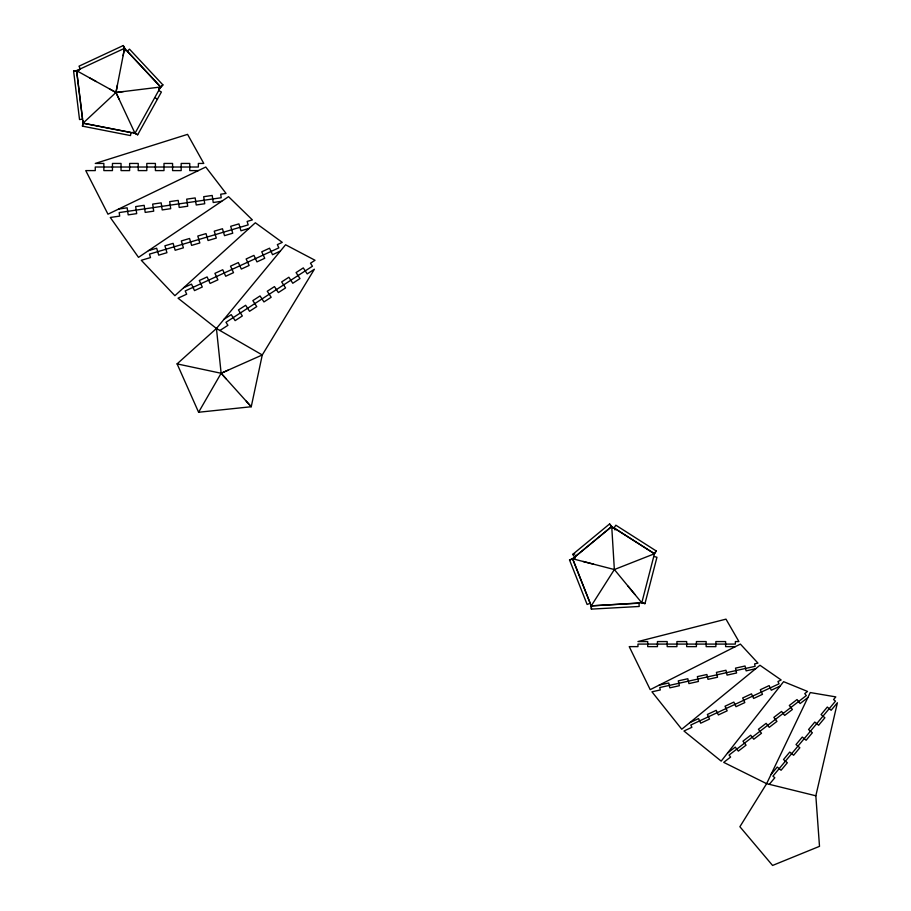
<?xml version="1.0" encoding="UTF-8"?>
<svg xmlns="http://www.w3.org/2000/svg" width="911" height="911" viewBox="0 0 911 911"><rect width="100%" height="100%" fill="white"/><g stroke="black" fill="none" stroke-linecap="round" stroke-linejoin="round"><path stroke-width="1.37" d="M82.468 126.151L83.049 123.144L134.999 133.291L160.643 86.989L124.556 48.294L76.581 70.659L83.038 123.19L131.07 132.562L130.489 135.568L82.468 126.151L83.288 120.787M83.038 123.19L115.959 92.489L117.394 85.11M123.122 55.651L124.556 48.294L123.236 45.55L79.006 66.184L80.293 68.963M119.136 99.288L115.959 92.478L124.556 48.283L125.809 50.743M769.317 784.325L774.817 777.743L772.904 776.149L835.489 701.163L833.576 699.568L835.808 696.892L810.255 692.554L766.629 783.665L739.891 826.721L772.574 865.45L819.501 846.342L815.835 795.793L837.403 702.757L831.139 710.261L827.313 707.061L821.062 714.566L824.888 717.754L818.625 725.258L814.798 722.059L808.547 729.563L812.361 732.751L806.11 740.256L802.284 737.056L796.02 744.56L799.847 747.749L793.595 755.253L789.769 752.053L783.506 759.558L787.332 762.746L781.069 770.25L777.254 767.051L770.991 774.555M614.06 527.993L654.462 553.74L641.788 602.809L591.193 605.906L572.62 558.762L611.714 526.524L654.474 553.751L656.227 550.961L615.836 525.203L614.06 527.993L615.05 529.963M654.474 553.751L614.356 569.546L572.62 558.762L611.725 526.524L614.356 569.546L641.788 602.809L644.965 603.629L656.956 557.247L653.768 556.427M132.71 132.334L137.686 134.782L161.395 92L158.708 90.508M219.915 330.499L227.921 325.307L225.974 322.3L312.439 266.228L310.492 263.222L315.035 260.273L285.587 244.763L216.442 328.484L177.098 363.876L198.598 412.25L221.122 373.271L227.989 370.219M591.205 605.917L614.356 569.557M654.497 553.341L656.227 550.961M158.765 88.971L162.898 84.905L129.499 49.16L127.255 51.255L160.655 87.001L115.959 92.478L109.4 88.845M159.118 88.857L162.898 84.905M574.773 556.974L572.677 554.435L609.596 523.939L612.875 528.061M727.525 753.067L735.245 747.111L738.331 751.12L746.052 745.164L742.966 741.167L750.698 735.223L753.773 739.22L761.494 733.275L758.419 729.278L766.14 723.334L769.226 727.331L776.946 721.387L773.86 717.378L781.592 711.434L784.667 715.431L792.388 709.487L789.313 705.49L797.034 699.546L800.12 703.543L807.841 697.598M224.026 319.294L231.235 314.625L235.129 320.626L242.337 315.958L238.443 309.945L245.651 305.276L249.546 311.289L256.743 306.608L252.848 300.607L260.056 295.938L263.951 301.94L271.159 297.271L267.265 291.258L274.462 286.589L278.367 292.59L285.564 287.922L281.67 281.92L288.878 277.24L292.773 283.253L299.981 278.572L296.086 272.571L303.283 267.902L307.189 273.904L314.386 269.235L262.266 354.971L251.242 406.739L198.598 412.25M689.729 722.708L698.555 718.585L700.707 723.186L709.532 719.064L707.38 714.463L716.205 710.341L718.358 714.941L727.172 710.819L725.031 706.219L733.845 702.096L735.997 706.697L744.822 702.575L742.67 697.974L751.495 693.852L753.648 698.452L762.473 694.341L760.321 689.729L769.146 685.607L771.287 690.219L780.112 686.097M183.703 287.705L191.504 284.118L194.499 290.609L202.299 287.011L199.315 280.52L207.116 276.933L210.099 283.423L217.911 279.836L214.916 273.346L222.728 269.747L225.712 276.238L233.512 272.651L230.529 266.16L238.34 262.573L241.324 269.064L249.124 265.465L246.141 258.975L253.941 255.387L256.936 261.878L264.737 258.291L261.753 251.8L269.554 248.202L272.537 254.704L280.349 251.106M572.598 558.773L590.203 603.264L587.128 604.471L569.534 559.992L575.433 557.748M569.534 559.992L574.704 558.113M148.447 250.662L156.669 248.225L158.719 255.137L166.941 252.7L164.902 245.788L173.124 243.362L175.163 250.263L183.396 247.826L181.346 240.925L189.568 238.488L191.617 245.389L199.839 242.964L197.801 236.051L206.023 233.615L208.061 240.527L216.294 238.09L214.244 231.178L222.466 228.741L224.516 235.653L232.738 233.216L230.688 226.315L238.921 223.878L240.959 230.779L249.181 228.342M659.222 685.106L668.754 682.988L669.836 687.839L679.367 685.71L678.285 680.87L687.828 678.741L688.91 683.592L698.441 681.474L697.359 676.622L706.902 674.504L707.984 679.344L717.515 677.226L716.433 672.375L725.976 670.257L727.046 675.108L736.589 672.978L735.507 668.139L745.05 666.009L746.12 670.86L755.663 668.742M73.597 71.047L76.638 70.671L82.559 119.17L79.53 119.546L73.597 71.047L79.359 70.204M572.677 554.435L574.875 554.082M118.658 209.04L127.164 207.81L128.189 214.871L136.696 213.629L135.671 206.569L144.177 205.339L145.202 212.4L153.708 211.158L152.672 204.098L161.179 202.868L162.204 209.929L170.71 208.687L169.685 201.627L178.192 200.397L179.216 207.457L187.723 206.216L186.687 199.156L195.193 197.926L196.218 204.986L204.724 203.745L203.7 196.685L212.206 195.455L213.231 202.515L221.726 201.274M76.581 70.659L115.959 92.478L123.418 91.567M591.398 609.117L639.192 606.475L639.01 603.196L591.216 605.838L591.398 609.117L591.376 606.134M198.359 170.596L189.761 170.596L189.761 163.445L181.175 163.445L181.175 170.596L172.578 170.596L172.578 163.445L163.991 163.445L163.991 170.596L155.405 170.596L155.405 163.445L146.808 163.445L146.808 170.596L138.221 170.596L138.221 163.445L129.624 163.445L129.624 170.596L121.038 170.596L121.038 163.445L112.452 163.445L112.452 170.596L103.854 170.596L103.854 163.445L95.268 163.445L187.564 134.361L203.779 163.445L198.359 163.445L198.359 167.02L95.268 167.02L95.268 170.596L85.748 170.596L107.976 214.199L205.761 167.02L226.053 193.439L220.701 194.214L221.214 197.744L119.182 212.57L119.694 216.101L110.288 217.467L138.506 257.357L228.547 196.674L252.381 219.893L247.143 221.441L248.168 224.892L149.472 254.112L150.497 257.574L141.296 260.295L174.889 295.688L255.342 222.774L282.273 242.36L277.354 244.615L278.846 247.86L185.195 290.951L186.687 294.196L178.044 298.182L216.442 328.484L262.266 354.971L221.134 373.259L226.156 378.851M735.359 646.628L725.623 646.628L725.623 641.56L715.875 641.56L715.875 646.628L706.139 646.628L706.139 641.56L696.403 641.56L696.403 646.628L686.666 646.628L686.666 641.56L676.919 641.56L676.919 646.628L667.182 646.628L667.182 641.56L657.446 641.56L657.446 646.628L647.698 646.628L647.698 641.56L637.962 641.56L725.987 619.15L738.923 641.56L735.359 641.56L735.359 644.088L637.962 644.088L637.962 646.628L629.228 646.628L650.215 689.65L740.381 644.088L757.975 663.128L754.581 663.891L755.117 666.317L659.758 687.532L660.293 689.957L651.946 691.813L681.758 729.233L759.933 665.246L781.183 679.993L777.96 681.496L779.042 683.797L690.811 725.008L691.882 727.308L683.956 731.009L721.193 761.118L783.597 681.667L807.556 691.449L804.766 693.601L806.303 695.594L729.062 755.06L730.599 757.064L723.71 762.37L766.629 783.665L815.835 795.793M177.098 363.888L221.122 373.271L251.242 406.739L246.221 401.159M583.051 561.461L593.494 564.16M642.289 602.786L644.965 603.629M154.756 97.648L157.444 99.128M89.711 77.936L96.27 81.569M137.686 134.782L134.999 133.291L115.959 92.489M628.078 586.183L634.933 594.496M609.596 523.939L612.841 528.266M123.236 45.55L125.809 50.401M216.442 328.484L221.134 373.259"/></g></svg>
